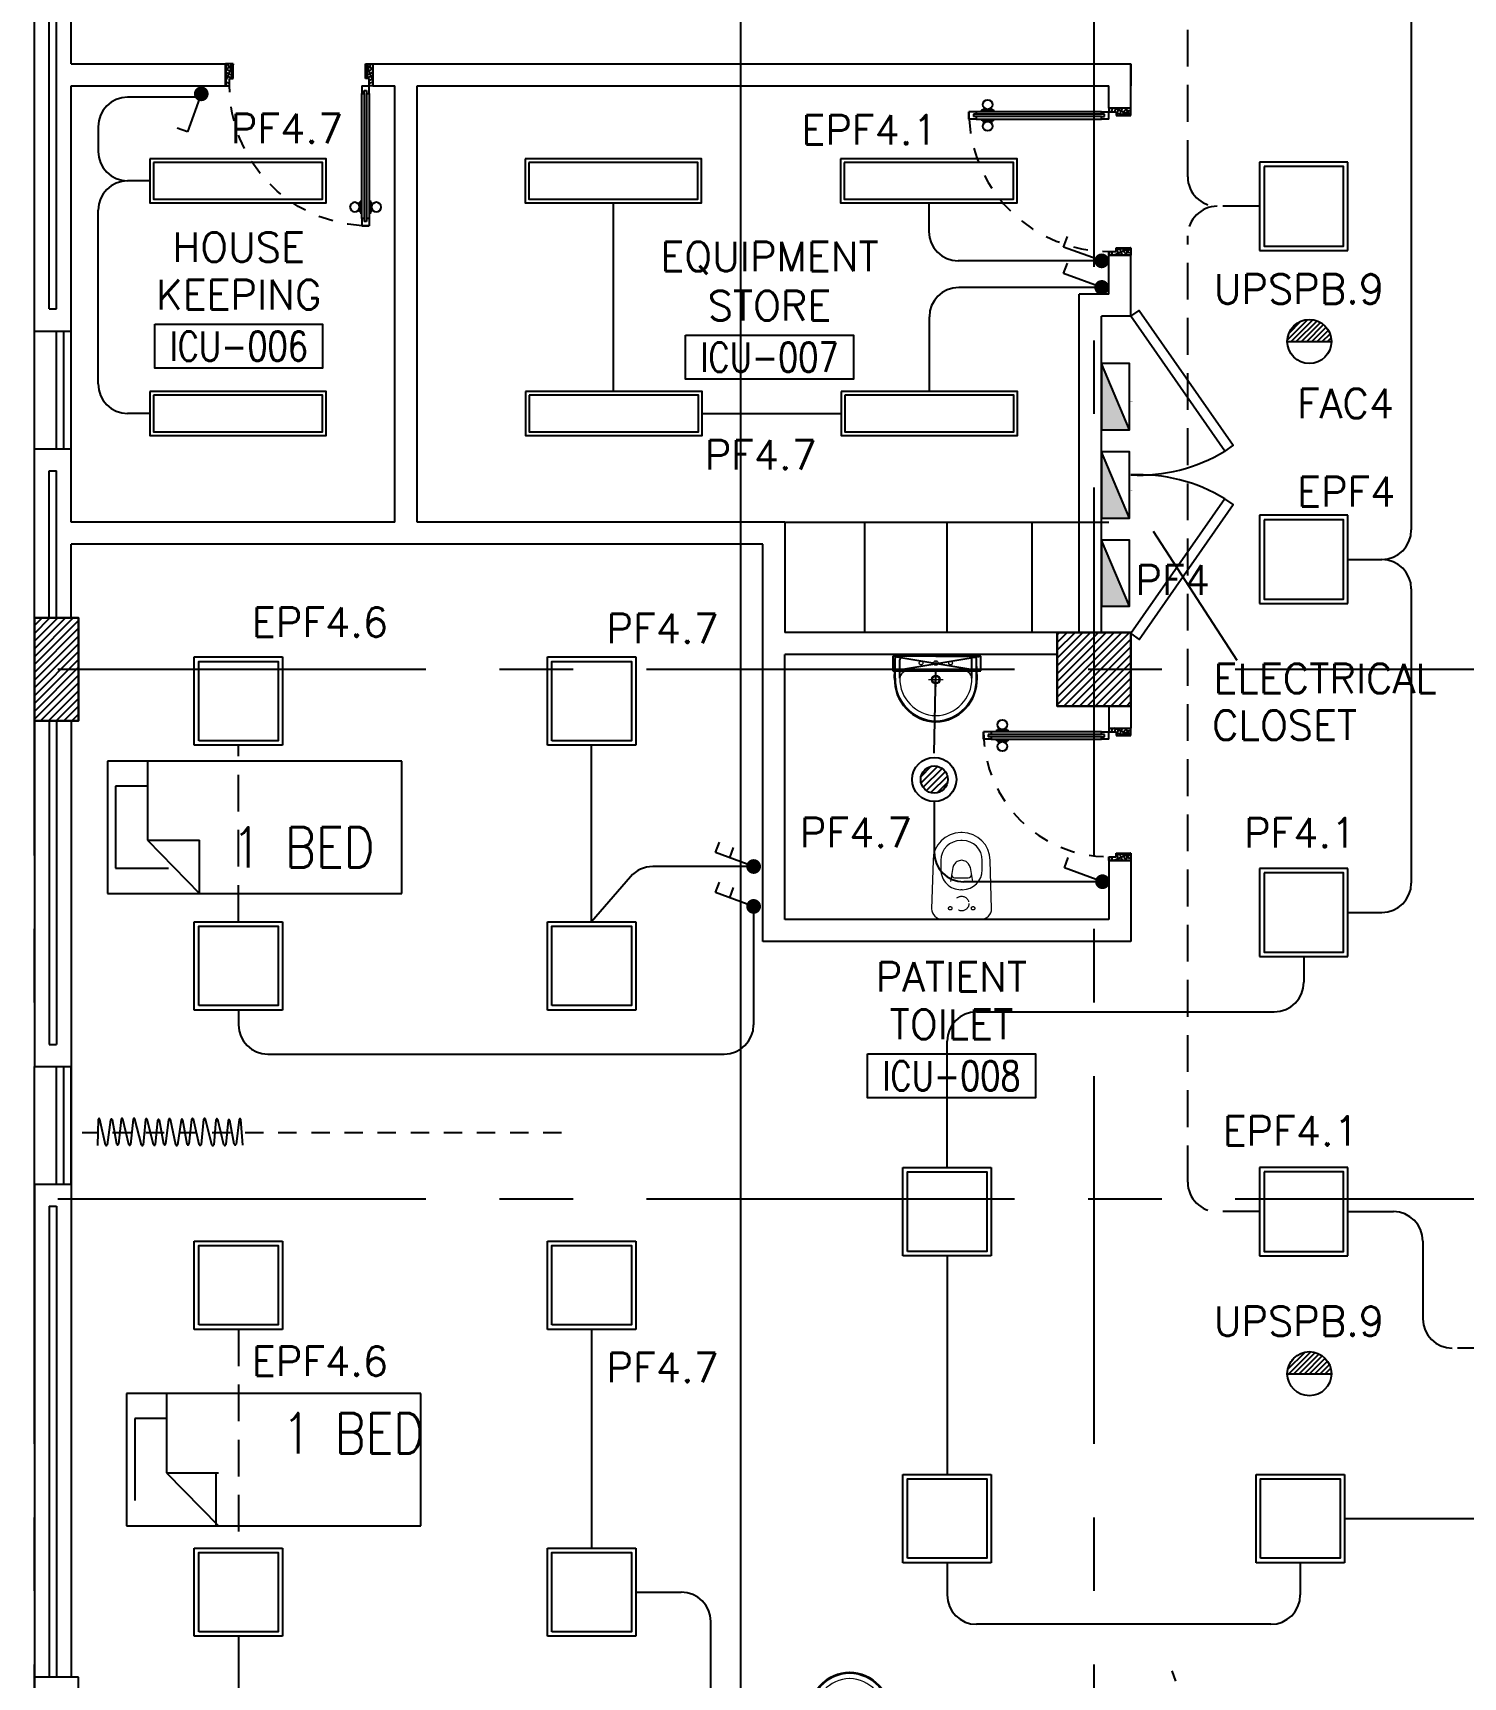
# Model space of a CAD drawing. Extents: x -0.3 to 91.9, y -1.1 to 78.4.
# Drawn here: x 52.18 to 61.9, y 13.3 to 24.48 of the extents above; entities that cross this region are included whole.
import ezdxf
from ezdxf.enums import TextEntityAlignment as Align

# ---------------------------------------------------------------- set-up
doc = ezdxf.new("R2010")
doc.units = 0
doc.header["$MEASUREMENT"] = 0
for name, pattern in [('CENTERX2', [4, 2.5, -0.5, 0.5, -0.5]), ('DASHED', [0.75, 0.5, -0.25]), ('HIDDEN', [0.375, 0.25, -0.125]), ('HIDDEN2', [0.1875, 0.125, -0.0625])]:
    doc.linetypes.add(name, pattern=pattern)
doc.layers.get('0').update_dxf_attribs({"linetype": 'CONTINUOUS'})
for name, color, linetype in [('A_CUBICLE_CURTAINS', 11, 'HIDDEN'), ('AXES', 11, 'CENTERX2'), ('COL', 11, 'CONTINUOUS'), ('COUNTER', 7, 'CONTINUOUS'), ('D_CURTAIN', 11, 'HIDDEN'), ('DOOR', 7, 'CONTINUOUS'), ('E-CLINE', 4, 'CONTINUOUS'), ('E-HLINE', 4, 'HIDDEN'), ('E-LITE', 4, 'CONTINUOUS'), ('E-PANELBX', 3, 'CONTINUOUS'), ('E-SWITCH', 4, 'CONTINUOUS'), ('E-TEXT', 4, 'CONTINUOUS'), ('E-TRXT', 4, 'CONTINUOUS'), ('E-WI', 6, 'CONTINUOUS'), ('EL-LITE', 4, 'CONTINUOUS'), ('FIX', 11, 'CONTINUOUS'), ('FUR', 11, 'CONTINUOUS'), ('HAT', 11, 'CONTINUOUS'), ('INSUL', 11, 'CONTINUOUS'), ('RM-BOX', 11, 'CONTINUOUS'), ('RM-NAME', 11, 'CONTINUOUS'), ('RM-NO', 11, 'CONTINUOUS'), ('RS20', 11, 'CONTINUOUS'), ('SUNI-FUR', 11, 'CONTINUOUS'), ('WALL', 11, 'CONTINUOUS'), ('WIN', 7, 'CONTINUOUS')]:
    doc.layers.add(name, color=color, linetype=linetype)
doc.styles.add('ROMANS', font='ROMANS.shx', dxfattribs={"width": 0.6})
doc.styles.add('RS20', font='ROMANS.shx', dxfattribs={"height": 0.2})

# ---------------------------------------------------------------- blocks, each defined once
blk = doc.blocks.new('*X135')
at = {"color": 0}
for p, q in [((80579, 132658), (81071, 133150)), ((80579, 132711), (81018, 133150)), ((80579, 132764), (80965, 133150)), ((80579, 132817), (80912, 133150)), ((80579, 132870), (80859, 133150)), ((80579, 132923), (80806, 133150)), ((80579, 132976), (80753, 133150)), ((80579, 133029), (80700, 133150)), ((80579, 133082), (80647, 133150)), ((80579, 133135), (80594, 133150)), ((80624, 132650), (81079, 133105)), ((80677, 132650), (81079, 133052)), ((80730, 132650), (81079, 132999)), ((80783, 132650), (81079, 132946)), ((80836, 132650), (81079, 132892)), ((80890, 132650), (81079, 132839)), ((80943, 132650), (81079, 132786)), ((80996, 132650), (81079, 132733)), ((81049, 132650), (81079, 132680))]:
    blk.add_line(p, q, dxfattribs=at)
blk = doc.blocks.new('COL50')
at = {"layer": 'COL'}
blk.add_lwpolyline([(-250, 250), (-250, -250), (250, -250), (250, 250)], close=True, dxfattribs=at)
blk = doc.blocks.new('C11')
at = {"layer": 'HAT'}
h = blk.add_hatch(dxfattribs=at)
h.set_pattern_fill('ANSI31', color=256, scale=300, style=0)
h.set_pattern_definition([(45, (-248556.182, -75061.005), (-26.5165043, 26.5165043), [])])
h.paths.add_polyline_path([(300, 700), (0, 700), (0, 350), (300, 350)])
h.paths.add_polyline_path([(300, 350), (0, 350), (0, 0), (300, 0)])
at = {"layer": 'COL'}
blk.add_lwpolyline([(300, 700), (300, 0), (0, 0), (0, 700)], close=True, dxfattribs=at)
blk = doc.blocks.new('DOOR90')
at = {"layer": 'DOOR', "color": 0, "linetype": 'ByBlock'}
for p, q in [((-150, 0), (-150, -25)), ((-150, 0), (0, 0)), ((0, -50), (0, 0)), ((-1000, -25), (-1000, -75)), ((-1000, -75), (-1000, -25)), ((-950, -25), (-1000, -25)), ((-950, -75), (-1000, -75)), ((-970, -42), (-970, -58)), ((-950, -42), (-970, -42)), ((-950, -58), (-970, -58)), ((-950, -25), (-950, -42)), ((-950, -58), (-950, -75)), ((-918, -25), (-918, -18)), ((-828, -18), (-918, -18)), ((-918, -75), (-918, -82)), ((-828, -82), (-918, -82)), ((-905, -18), (-905, -9)), ((-905, -9), (-840, -9)), ((-905, -18), (-840, -18)), ((-905, -82), (-905, -91)), ((-905, -82), (-840, -82)), ((-905, -91), (-840, -91)), ((-840, -18), (-840, -9)), ((-840, -82), (-840, -91)), ((-828, -25), (-828, -18)), ((-828, -75), (-828, -82)), ((-200, -42), (-200, -25)), ((-200, -25), (-150, -25)), ((-180, -42), (-200, -42)), ((-200, -75), (-200, -58)), ((-200, -58), (-180, -58)), ((-150, -75), (-200, -75)), ((-180, -58), (-180, -42)), ((-150, -75), (-150, -25)), ((-150, -25), (-100, -25)), ((-100, -25), (-100, -50)), ((-100, -50), (0, -50)), ((-150, -900), (-150, -875)), ((-150, -875), (-100, -875)), ((-100, -850), (0, -850)), ((-100, -875), (-100, -850)), ((0, -850), (0, -900)), ((0, -900), (-150, -900)), ((-150, -900), (0, -900))]:
    blk.add_line(p, q, dxfattribs=at)
at = {"layer": 'DOOR', "color": 9, "linetype": 'ByBlock'}
for p, q in [((0, -50), (-114, 0)), ((0, -50), (-40, 0)), ((0, -50), (-100, -37)), ((0, -850), (-114, -900)), ((0, -850), (-100, -863)), ((0, -850), (-40, -900))]:
    blk.add_line(p, q, dxfattribs=at)
at = {"layer": 'DOOR', "linetype": 'ByBlock'}
for p, q in [((-200, -25), (-950, -25)), ((-200, -42), (-950, -42)), ((-200, -58), (-950, -58)), ((-950, -75), (-200, -75))]:
    blk.add_line(p, q, dxfattribs=at)
at = {"layer": 'DOOR', "color": 0, "linetype": 'ByBlock'}
for centre in [(-873, 24), (-873, -124)]:
    blk.add_circle(centre, 32.4, dxfattribs=at)
at = {"layer": 'DOOR', "color": 9, "linetype": 'ByBlock'}
for centre, radius, start, end in [((0, -50), 154, 161.1053, 166.2858), ((0, -50), 134, 158.1598, 169.28), ((0, -50), 94.4, 148.0182, 180), ((0, -50), 74.4, 137.7764, 180), ((0, -50), 114, 154.0838, 167.3774), ((0, -50), 54.4, 113.2074, 180), ((0, -50), 34.4, 90, 180), ((0, -50), 14.4, 90, 180), ((0, -850), 154, 193.7142, 198.8947), ((0, -850), 134, 190.72, 201.8402), ((0, -850), 94.4, 180, 211.9818), ((0, -850), 74.4, 180, 222.2236), ((0, -850), 54.4, 180, 246.7926), ((0, -850), 34.4, 180, 270), ((0, -850), 14.4, 180, 270)]:
    blk.add_arc(centre, radius, start, end, dxfattribs=at)
at = {"layer": 'DOOR', "linetype": 'HIDDEN', "ltscale": 0.5}
blk.add_arc((-150, -25), 850, 180, 270, dxfattribs=at)
blk = doc.blocks.new('C')
at = {"layer": 'D_CURTAIN'}
for points in [[(0.2291, 0.0766), (0.2291, 0.0767, 0.848601), (0.2193, 0.0763), (0.2022, -0.0623, -0.855925), (0.1923, -0.0626), (0.1668, 0.0721, 0.866955), (0.1569, 0.0717), (0.1436, -0.065, -0.843142), (0.1338, -0.0657), (0.0985, 0.0766, 0.845318), (0.0887, 0.0759), (0.0756, -0.0662, -0.842227), (0.0658, -0.067), (0.0285, 0.0792, 0.837896), (0.0187, 0.0784), (0.004, -0.0645, -0.84563), (-0.0058, -0.0651), (-0.0396, 0.0782, 0.842014), (-0.0495, 0.0776), (-0.0651, -0.0627, -0.866148), (-0.0749, -0.063), (-0.0993, 0.0743, 0.854133), (-0.1092, 0.0741), (-0.1287, -0.0661, -0.838104), (-0.1385, -0.0665), (-0.1697, 0.0774, 0.84026), (-0.1795, 0.077), (-0.1827, -0.0714)], [(0.6386, -0.0681), (0.6279, 0.076, 0.848601), (0.6181, 0.0756), (0.601, -0.063, -0.855925), (0.5911, -0.0633), (0.5656, 0.0714, 0.866955), (0.5557, 0.0709), (0.5424, -0.0657, -0.843142), (0.5326, -0.0665), (0.4973, 0.0759, 0.845318), (0.4875, 0.0752), (0.4744, -0.0669, -0.842227), (0.4646, -0.0677), (0.4273, 0.0784, 0.837896), (0.4175, 0.0777), (0.4028, -0.0652, -0.84563), (0.393, -0.0659), (0.3592, 0.0775, 0.842014), (0.3493, 0.0769), (0.3338, -0.0634, -0.866148), (0.3239, -0.0637), (0.2995, 0.0735, 0.854133), (0.2896, 0.0734), (0.2701, -0.0669, -0.838104), (0.2603, -0.0672), (0.2291, 0.0767, 0.84026), (0.2193, 0.0763)]]:
    blk.add_lwpolyline(points, format="xyb", dxfattribs=at)
blk = doc.blocks.new('RM1')
at = {"layer": 'RM-BOX'}
blk.add_lwpolyline([(570, -200), (-570, -200), (-570, -500), (570, -500)], close=True, dxfattribs=at)
at = {"layer": 'RM-NAME', "style": 'ROMANS'}
for tag, p in [('ROOMNAME1', (0, 324)), ('ROOMNAME2', (0, 0))]:
    blk.add_attdef(tag, text='', height=200, dxfattribs=at).set_placement(p, align=Align.MIDDLE)
at = {"layer": 'RM-NO', "style": 'ROMANS', "width": 0.8}
blk.add_attdef('ROOMNO', text='', height=200, dxfattribs=at).set_placement((0, -350), align=Align.MIDDLE)
blk = doc.blocks.new('LAV1')
at = {"layer": 'FIX', "linetype": 'DASHED', "lineweight": 20, "ltscale": 0.05}
for p, q in [((0, 170), (0, 270)), ((0, 170), (0, 270)), ((50, 220), (-50, 220))]:
    blk.add_line(p, q, dxfattribs=at)
at = {"layer": 'FIX', "linetype": 'ByBlock', "ltscale": 0.3}
for p, q in [((-280, 210), (-275, 50)), ((-245, 210), (-245, 85)), ((245, 210), (245, 85)), ((280, 210), (275, 50)), ((0, 60), (-220, 60)), ((0, 60), (220, 60))]:
    blk.add_line(p, q, dxfattribs=at)
at = {"layer": 'FIX', "linetype": 'Continuous', "lineweight": 20}
for p, q in [((-275, 210), (-275, 50)), ((0, 155), (-181, 155)), ((0, 155), (181, 155)), ((275, 210), (275, 50)), ((0, 50), (-275, 50)), ((0, 50), (-252, 50)), ((0, 50), (252, 50)), ((0, 50), (275, 50))]:
    blk.add_line(p, q, dxfattribs=at)
at = {"layer": 'FIX', "lineweight": 20}
for p, q in [((0, 92), (0, 123)), ((16, 107), (-15, 107))]:
    blk.add_line(p, q, dxfattribs=at)
for centre, radius in [((0, 220), 29.5), ((0, 220), 22.5), ((0, 107), 15.5)]:
    blk.add_circle(centre, radius, dxfattribs=at)
at = {"layer": 'FIX', "linetype": 'HIDDEN', "lineweight": 20, "ltscale": 0.05}
for centre in [(-100, 107), (100, 107)]:
    blk.add_circle(centre, 12.4, dxfattribs=at)
at = {"layer": 'FIX', "linetype": 'ByBlock', "ltscale": 0.3}
for centre, radius, start, end in [((7, 220), 287, 91.3776, 182.0064), ((-7, 220), 287, 357.9936, 88.6224), ((-220, 85), 24.9, 179.7021, 269.9486), ((220, 85), 24.9, 270.0514, 0.2979)]:
    blk.add_arc(centre, radius, start, end, dxfattribs=at)
at = {"layer": 'FIX', "linetype": 'Continuous', "lineweight": 20}
for centre, radius, start, end in [((8, 217), 283, 91.6988, 181.351), ((8, 212), 253, 91.7328, 180.4884), ((-8, 217), 283, 358.649, 88.3012), ((-8, 212), 253, 359.5116, 88.2672), ((-179, 222), 66.9, 190.2006, 268.0786), ((179, 222), 66.9, 271.9214, 349.7994)]:
    blk.add_arc(centre, radius, start, end, dxfattribs=at)
blk = doc.blocks.new('WC1')
at = {"layer": 'FIX', "lineweight": 20}
for p, q in [((-210, 204), (-538, 194)), ((-475, 141), (-538, 141)), ((-727, 5), (-727, -5)), ((-674, 5), (-674, -5)), ((-534, 24), (-540, 0)), ((-540, 0), (-534, -24)), ((-395, 76), (-490, 60)), ((-339, 5), (-339, -5)), ((-490, -60), (-395, -76)), ((-538, -141), (-475, -141)), ((-538, -194), (-210, -204))]:
    blk.add_line(p, q, dxfattribs=at)
at = {"layer": 'FIX', "linetype": 'Continuous', "lineweight": 20}
blk.add_line((-420, -47), (-420, 45), dxfattribs=at)
at = {"layer": 'FIX', "lineweight": 20}
blk.add_lwpolyline([(-213, -204), (-210, -204, 0.414214), (-137, -131), (-137, 0), (-137, 131, 0.414214), (-210, 204)], format="xyb", dxfattribs=at)
at = {"layer": 'FIX', "linetype": 'HIDDEN2', "lineweight": 20, "ltscale": 0.3}
blk.add_circle((-245, 0), 49.8, dxfattribs=at)
at = {"layer": 'FIX', "linetype": 'HIDDEN', "lineweight": 20, "ltscale": 0.05}
for centre in [(-213, 78), (-213, -77)]:
    blk.add_circle(centre, 11.6, dxfattribs=at)
at = {"layer": 'FIX', "lineweight": 20}
for centre, radius, start, end in [((-538, 5), 189, 90, 180), ((-538, 5), 136, 90, 180), ((-475, 5), 136, 360, 90), ((-473, -7), 68.2, 128.9242, 152.8468), ((-464, -18), 82, 108.496, 128.9242), ((-538, -5), 189, 180, 270), ((-538, -5), 136, 180, 270), ((-473, 7), 68.2, 207.1532, 231.0758), ((-464, 18), 82, 231.0758, 251.504), ((-475, -5), 136, 270, 0)]:
    blk.add_arc(centre, radius, start, end, dxfattribs=at)
at = {"layer": 'FIX', "linetype": 'Continuous', "lineweight": 20}
for centre, start, end in [((-443, 46), 357.6662, 91.6121), ((-442, -46), 268.3879, 2.3338)]:
    blk.add_arc(centre, 22.3, start, end, dxfattribs=at)
blk = doc.blocks.new('DOOR-10')
at = {"layer": 'DOOR', "color": 0, "linetype": 'ByBlock'}
for p, q in [((-76, 1018), (-83, 1018)), ((-83, 928), (-83, 1018)), ((-26, 1100), (-76, 1100)), ((-76, 1100), (-26, 1100)), ((-76, 1050), (-76, 1100)), ((-59, 1050), (-76, 1050)), ((-43, 1070), (-59, 1070)), ((-59, 1050), (-59, 1070)), ((-43, 1050), (-43, 1070)), ((-26, 1050), (-43, 1050)), ((-26, 1050), (-26, 1100)), ((-26, 1018), (-18, 1018)), ((-18, 928), (-18, 1018)), ((-83, 1005), (-92, 1005)), ((-92, 1005), (-92, 940)), ((-83, 940), (-92, 940)), ((-83, 1005), (-83, 940)), ((-76, 928), (-83, 928)), ((-26, 928), (-18, 928)), ((-18, 1005), (-9, 1005)), ((-18, 1005), (-18, 940)), ((-18, 940), (-9, 940)), ((-9, 1005), (-9, 940)), ((-1001, 0), (-1001, 150)), ((-1001, 150), (-976, 150)), ((-1001, 150), (-1001, 0)), ((-976, 150), (-976, 100)), ((-76, 200), (-59, 200)), ((-76, 150), (-76, 200)), ((-76, 150), (-26, 150)), ((-59, 200), (-59, 180)), ((-59, 180), (-43, 180)), ((-43, 200), (-26, 200)), ((-43, 180), (-43, 200)), ((-26, 200), (-26, 150)), ((-1, 150), (-26, 150)), ((-26, 150), (-26, 100)), ((-951, 0), (-1001, 0)), ((-976, 100), (-951, 100)), ((-951, 100), (-951, 0)), ((-51, 100), (-51, 0)), ((-26, 100), (-51, 100)), ((-51, 0), (-1, 0))]:
    blk.add_line(p, q, dxfattribs=at)
at = {"layer": 'DOOR', "linetype": 'ByBlock'}
for p, q in [((-76, 1050), (-76, 200)), ((-59, 200), (-59, 1050)), ((-43, 200), (-43, 1050)), ((-26, 200), (-26, 1050))]:
    blk.add_line(p, q, dxfattribs=at)
at = {"layer": 'DOOR', "color": 9, "linetype": 'ByBlock'}
for p, q in [((-951, 0), (-1001, 114)), ((-51, 0), (-1, 114)), ((-1, 0), (-1, 150)), ((-951, 0), (-1001, 40)), ((-951, 0), (-964, 100)), ((-51, 0), (-37, 100)), ((-51, 0), (-1, 40))]:
    blk.add_line(p, q, dxfattribs=at)
at = {"layer": 'DOOR', "color": 0, "linetype": 'ByBlock'}
for centre in [(-124, 973), (23, 973)]:
    blk.add_circle(centre, 32.4, dxfattribs=at)
at = {"layer": 'DOOR', "linetype": 'HIDDEN', "ltscale": 0.5}
blk.add_arc((-23, 149), 952, 93.1482, 179.9482, dxfattribs=at)
at = {"layer": 'DOOR', "color": 9, "linetype": 'ByBlock'}
for centre, radius, start, end in [((-951, 0), 154, 103.7142, 108.8947), ((-951, 0), 134, 100.72, 111.8402), ((-51, 0), 134, 68.1598, 79.28), ((-51, 0), 154, 71.1053, 76.2858), ((-951, 0), 94.4, 90, 121.9818), ((-951, 0), 74.4, 90, 132.2236), ((-951, 0), 54.4, 90, 156.7926), ((-951, 0), 34.4, 90, 180), ((-951, 0), 14.4, 90, 180), ((-51, 0), 94.4, 58.0182, 90), ((-51, 0), 74.4, 47.7764, 90), ((-51, 0), 54.4, 23.2074, 90), ((-51, 0), 34.4, 0, 90), ((-51, 0), 14.4, 0, 90), ((-51, 0), 114, 64.0838, 77.3774)]:
    blk.add_arc(centre, radius, start, end, dxfattribs=at)
blk = doc.blocks.new('L42')
at = {"layer": 'E-LITE'}
for p, q in [((0.3, 0.3), (-0.3, 0.3)), ((-0.3, 0.3), (-0.3, -0.3)), ((0.3, -0.3), (0.3, 0.3)), ((-0.3, -0.3), (0.3, -0.3))]:
    blk.add_line(p, q, dxfattribs=at)
at = {"layer": 'E-LITE', "color": 8}
blk.add_lwpolyline([(-0.27, 0.27), (-0.27, -0.27), (0.27, -0.27), (0.27, 0.27)], close=True, dxfattribs=at)
blk = doc.blocks.new('*X59')
at = {"color": 0}
for p, q in [((21548.527, 18540.142), (21548.801, 18540.415)), ((21548.529, 18539.966), (21548.977, 18540.414)), ((21548.584, 18539.845), (21549.098, 18540.359)), ((21548.672, 18539.756), (21549.187, 18540.271)), ((21548.793, 18539.7), (21549.243, 18540.15)), ((21548.966, 18539.696), (21549.246, 18539.977))]:
    blk.add_line(p, q, dxfattribs=at)
blk = doc.blocks.new('SPOT')
at = {"layer": 'E-LITE'}
for radius in [0.6, 0.369]:
    blk.add_circle((0, 0), radius, dxfattribs=at)
at = {"layer": 'E-LITE', "color": 8}
blk.add_blockref('*X59', (-21548.886, -18540.056), dxfattribs=at)
blk = doc.blocks.new('MR20')
at = {"layer": 'E-LITE'}
for p, q in [((-300, 100), (-300, 0)), ((-300, 100), (-300, 0)), ((-300, 0), (300, 0)), ((-300, 0), (300, 0)), ((-300, 0), (300, 0)), ((-300, 0), (-300, 0)), ((300, 0), (300, 100)), ((300, 0), (300, 100)), ((300, 0), (300, 0))]:
    blk.add_line(p, q, dxfattribs=at)
at = {"layer": 'E-LITE', "color": 3}
blk.add_line((300, 100), (-300, 100), dxfattribs=at)
at = {"layer": 'E-LITE', "color": 8}
for p, q in [((300, 0), (-300, 100)), ((300, 100), (-300, 0))]:
    blk.add_line(p, q, dxfattribs=at)
blk = doc.blocks.new('E-PBX')
at = {"layer": 'E-PANELBX'}
h = blk.add_hatch(color=256, dxfattribs=at)
h.paths.add_polyline_path([(34, 190), (-225, 190), (34, 81)])
h.paths.add_polyline_path([(225, 190), (34, 190), (34, 81), (225, 0)])
blk.add_line((225, 0), (-225, 190), dxfattribs=at)
blk.add_lwpolyline([(-225, 190), (225, 190), (225, 0), (-225, 0)], close=True, dxfattribs=at)
blk = doc.blocks.new('EL')
at = {"layer": 'EL-LITE'}
h = blk.add_hatch(dxfattribs=at)
h.set_pattern_fill('ANSI31', color=4, scale=0.2, style=0)
h.set_pattern_definition([(45, (587.071197, 567.777136), (-0.0176776695, 0.0176776695), [])])
h.paths.add_polyline_path([(0.15, 0, 1), (-0.15, 0)])
at = {"layer": 'EL-LITE', "color": 4}
blk.add_line((-0.15, 0), (0.15, 0), dxfattribs=at)
blk.add_circle((0, 0), 0.15, dxfattribs=at)
blk = doc.blocks.new('L24')
at = {"color": 4}
blk.add_lwpolyline([(-0.6, 0.15), (-0.6, -0.15), (0.6, -0.15), (0.6, 0.15)], close=True, dxfattribs=at)
at = {"layer": 'E-LITE', "color": 8}
blk.add_lwpolyline([(-0.575, 0.125), (-0.575, -0.125), (0.575, -0.125), (0.575, 0.125)], close=True, dxfattribs=at)

msp = doc.modelspace()

# ---------------------------------------------------------------- linework, layer by layer
at = {"color": 0, "linetype": 'ByBlock', "ltscale": 0.3}
msp.add_line((58.2709, 22.1895), (58.2709, 22.1895), dxfattribs=at)
at = {"layer": 'A_CUBICLE_CURTAINS', "ltscale": 0.5}
msp.add_line((55.772, 17), (52.5148, 17), dxfattribs=at)
at = {"layer": 'AXES'}
for p, q in [((59.39, -1.1143), (59.39, 77.6984)), ((52.19, -1.1143), (52.19, 77.3484)), ((0.35, 20.15), (68.39, 20.15)), ((0.35, 16.55), (68.39, 16.55))]:
    msp.add_line(p, q, dxfattribs=at)
at = {"layer": 'COUNTER', "linetype": 'ByBlock'}
for p, q in [((57.29, 21.15), (59.49, 21.15)), ((57.831, 21.15), (57.831, 20.4)), ((58.39, 21.15), (58.39, 20.4)), ((58.9672, 21.15), (58.9672, 20.4))]:
    msp.add_line(p, q, dxfattribs=at)
at = {"layer": 'E-CLINE', "color": 4}
for p, q in [((61.5457, 25.4972), (61.5457, 21.0972)), ((52.9736, 23.4706), (52.8238, 23.4706)), ((52.9736, 21.8895), (52.8238, 21.8895)), ((61.5457, 20.6972), (61.5457, 18.6972)), ((58.3045, 19.581), (58.3155, 20.13)), ((55.9765, 18.434), (55.9765, 19.634)), ((61.115, 18.4972), (61.3457, 18.4972)), ((60.815, 18.1972), (60.815, 18.0225)), ((58.5915, 17.8225), (60.615, 17.8225)), ((58.3915, 16.7637), (58.3915, 17.6225)), ((58.3915, 16.1637), (58.3915, 14.6775)), ((55.9765, 15.6637), (55.9765, 14.1775)), ((58.3915, 14.0775), (58.3915, 13.8589)), ((60.5915, 13.6589), (58.5915, 13.6589))]:
    msp.add_line(p, q, dxfattribs=at)
at = {"layer": 'E-CLINE', "color": 4, "linetype": 'ByBlock'}
for p, q in [((53.3154, 24.0382), (52.8238, 24.0382)), ((52.6238, 23.8382), (52.6238, 23.6706)), ((52.6238, 22.0895), (52.6238, 23.2706)), ((56.1238, 23.3206), (56.1238, 22.0395)), ((58.2673, 23.3206), (58.2673, 23.1265)), ((59.442, 22.9265), (58.4673, 22.9265)), ((59.442, 22.7459), (58.4709, 22.7459)), ((58.2709, 22.0395), (58.2709, 22.5459)), ((56.7275, 21.8895), (57.6709, 21.8895)), ((61.115, 20.8972), (61.3457, 20.8972)), ((60.7915, 14.0775), (60.7915, 13.8589))]:
    msp.add_line(p, q, dxfattribs=at)
for centre, start, end in [((52.8238, 23.8382), 90, 180), ((52.8238, 23.6706), 180, 270), ((52.8238, 23.2706), 90, 180), ((58.4673, 23.1265), 180, 270), ((58.4709, 22.5459), 90, 180), ((52.8238, 22.0895), 180, 270), ((61.3457, 21.0972), 270, 0), ((61.3457, 20.6972), 90, 90), ((61.3457, 20.6972), 0, 90), ((60.5915, 13.8589), 270, 0)]:
    msp.add_arc(centre, 0.2, start, end, dxfattribs=at)
at = {"layer": 'E-CLINE', "color": 4}
for centre, start, end in [((61.3457, 18.6972), 270, 0), ((60.615, 18.0225), 270, 0), ((58.5915, 17.6225), 90, 180), ((58.5915, 13.8589), 180, 270)]:
    msp.add_arc(centre, 0.2, start, end, dxfattribs=at)
at = {"layer": 'E-HLINE', "color": 4}
for p, q in [((60.0265, 23.4972), (60.0265, 25.7343)), ((60.515, 23.2972), (60.2265, 23.2972)), ((60.0265, 16.6637), (60.0265, 23.0972)), ((53.5765, 18.434), (53.5765, 19.634)), ((60.515, 16.4637), (60.2265, 16.4637)), ((53.5765, 15.6637), (53.5765, 14.1775)), ((62.1103, 15.5358), (61.8244, 15.5358))]:
    msp.add_line(p, q, dxfattribs=at)
for centre, start, end in [((60.2265, 23.4972), 180, 270), ((60.2265, 23.0972), 90, 180), ((60.2265, 16.6637), 180, 270)]:
    msp.add_arc(centre, 0.2, start, end, dxfattribs=at)
at = {"layer": 'E-SWITCH', "color": 4}
for p, q in [((53.3239, 24.0617), (53.2299, 23.8032)), ((53.2299, 23.8032), (53.1594, 23.8289)), ((59.1836, 23.0205), (59.2092, 23.091)), ((59.442, 22.9265), (59.1836, 23.0205)), ((59.1836, 22.84), (59.2092, 22.9104)), ((59.442, 22.7459), (59.1836, 22.84)), ((58.3045, 19.251), (58.3045, 18.9065)), ((56.8186, 18.9039), (56.8443, 18.9744)), ((57.077, 18.8098), (56.8186, 18.9039)), ((56.9157, 18.8686), (56.9413, 18.939)), ((57.077, 18.8098), (56.3916, 18.8098)), ((59.1888, 18.8006), (59.2145, 18.8711)), ((59.4472, 18.7065), (59.1888, 18.8006)), ((56.2401, 18.7403), (55.9765, 18.434)), ((56.8186, 18.6325), (56.8443, 18.703)), ((56.9157, 18.5972), (56.9413, 18.6677)), ((59.4222, 18.7065), (58.5045, 18.7065)), ((57.077, 18.5385), (56.8186, 18.6325)), ((57.077, 18.5385), (57.077, 17.734)), ((53.5765, 17.834), (53.5765, 17.734)), ((53.7765, 17.534), (56.877, 17.534)), ((61.115, 16.4637), (61.4244, 16.4637)), ((61.6244, 16.2637), (61.6244, 15.7358)), ((61.0915, 14.3775), (62.3615, 14.3775)), ((56.2765, 13.8775), (56.5855, 13.8775)), ((56.7855, 12.9365), (56.7855, 13.6775)), ((53.5765, 13.5775), (53.5765, 13.1115)), ((59.9456, 13.273), (59.9199, 13.3435))]:
    msp.add_line(p, q, dxfattribs=at)
at = {"layer": 'E-SWITCH', "color": 4, "const_width": 0.05}
for points in [[(53.3239, 24.0867, 1), (53.3239, 24.0367, 1)], [(59.467, 22.9265, 1), (59.417, 22.9265, 1)], [(59.467, 22.7459, 1), (59.417, 22.7459, 1)], [(57.102, 18.8098, 1), (57.052, 18.8098, 1)], [(59.4722, 18.7065, 1), (59.4222, 18.7065, 1)], [(57.102, 18.5385, 1), (57.052, 18.5385, 1)]]:
    msp.add_lwpolyline(points, format="xyb", close=True, dxfattribs=at)
at = {"layer": 'E-SWITCH', "color": 4}
for centre, start, end in [((58.5045, 18.9065), 180, 270), ((56.3916, 18.6098), 90, 139.28427), ((53.7765, 17.734), 180, 270), ((56.877, 17.734), 270, 0), ((61.4244, 16.2637), 0, 90), ((61.8244, 15.7358), 180, 270), ((56.5855, 13.6775), 0, 90)]:
    msp.add_arc(centre, 0.2, start, end, dxfattribs=at)
at = {"layer": 'E-TEXT', "color": 7}
msp.add_line((60.3625, 20.2105), (59.7951, 21.0867), dxfattribs=at)
at = {"layer": 'E-WI', "color": 4}
for points in [[(59.6438, 21.9664, 0, 0.1162, 0), (59.876, 21.9565, 0, 0, 0), (59.9474, 21.9526, 0, 0, 0), (60.6117, 21.9506, 0, 0, 0)], [(59.6438, 21.3664, 0, 0.1162, 0), (59.876, 21.3565, 0, 0, 0), (59.9474, 21.3526, 0, 0, 0), (60.6117, 21.3506, 0, 0, 0)]]:
    msp.add_lwpolyline(points, format="xyseb", dxfattribs=at)
at = {"layer": 'FUR'}
for p, q in [((54.6864, 19.5265), (52.6864, 19.5265)), ((52.6864, 19.5265), (52.6864, 18.6265)), ((52.9581, 19.5265), (52.9581, 18.9877)), ((54.6864, 18.6265), (54.6864, 19.5265)), ((52.7419, 19.3566), (52.7419, 18.7987)), ((52.9581, 19.3566), (52.7419, 19.3566)), ((52.9581, 18.9877), (53.3115, 18.9877)), ((52.9581, 18.9877), (53.3115, 18.6265)), ((53.3115, 18.6265), (53.3115, 18.9877)), ((52.7419, 18.7987), (53.1016, 18.7987)), ((52.6864, 18.6265), (54.6864, 18.6265)), ((54.8161, 15.2284), (52.8161, 15.2284)), ((52.8161, 15.2284), (52.8161, 14.3284)), ((53.0877, 15.2284), (53.0877, 14.6895)), ((54.8161, 14.3284), (54.8161, 15.2284)), ((52.8715, 15.0585), (52.8715, 14.5006)), ((53.0877, 15.0585), (52.8715, 15.0585)), ((53.0877, 14.6895), (53.4411, 14.6895)), ((53.0877, 14.6895), (53.4411, 14.3284)), ((53.4261, 14.3284), (53.4261, 14.6895)), ((52.8161, 14.3284), (54.8161, 14.3284))]:
    msp.add_line(p, q, dxfattribs=at)
at = {"layer": 'INSUL'}
for p, q in [((52.29, 22.5994), (52.29, 24.8182)), ((52.34, 22.5994), (52.34, 24.8182)), ((52.29, 22.5994), (52.34, 22.5994)), ((52.29, 20.5), (52.29, 21.4994)), ((52.29, 21.4994), (52.34, 21.4994)), ((52.34, 20.5), (52.34, 21.4994)), ((52.29, 19.8), (52.29, 17.6)), ((52.34, 19.8), (52.34, 17.6)), ((52.29, 17.6), (52.34, 17.6)), ((52.29, 16.5), (52.29, 13.3)), ((52.29, 16.5), (52.34, 16.5)), ((52.34, 16.5), (52.34, 13.3))]:
    msp.add_line(p, q, dxfattribs=at)
at = {"layer": 'SUNI-FUR', "linetype": 'Continuous'}
msp.add_line((56.99, 5.75), (56.99, 64.57), dxfattribs=at)
at = {"layer": 'WALL'}
for p, q in [((52.19, 22.4494), (52.19, 24.9682)), ((52.44, 24.265), (52.44, 24.9682)), ((59.64, 23.965), (59.64, 24.265)), ((52.44, 22.4494), (52.44, 24.115)), ((54.64, 21.15), (54.64, 24.115)), ((54.79, 21.15), (54.79, 24.115)), ((59.49, 23.965), (59.49, 24.115)), ((59.49, 22.7), (59.49, 22.965)), ((59.64, 22.55), (59.64, 22.965)), ((59.29, 20.4), (59.29, 22.7)), ((59.44, 20.4), (59.44, 22.55)), ((52.19, 22.4494), (52.44, 22.4494)), ((52.19, 20.5), (52.19, 21.6494)), ((52.19, 21.6494), (52.44, 21.6494)), ((52.44, 21.15), (52.44, 21.6494)), ((52.44, 20.5), (52.44, 21)), ((59.49, 19.9), (59.49, 19.75)), ((59.64, 19.9), (59.64, 19.75)), ((52.19, 19.8), (52.19, 17.45)), ((52.44, 19.8), (52.44, 17.45)), ((59.49, 19.75), (59.64, 19.75)), ((59.49, 18.85), (59.64, 18.85)), ((59.49, 18.85), (59.49, 18.45)), ((59.64, 18.85), (59.64, 18.3)), ((52.19, 17.45), (52.44, 17.45)), ((52.19, 16.65), (52.19, 13.3)), ((52.19, 16.65), (52.44, 16.65)), ((52.44, 16.65), (52.44, 13.3))]:
    msp.add_line(p, q, dxfattribs=at)
at = {"layer": 'WALL', "linetype": 'ByBlock'}
for p, q in [((52.44, 24.265), (53.49, 24.265)), ((53.49, 24.265), (53.49, 24.115)), ((54.49, 24.265), (54.49, 24.115)), ((54.49, 24.265), (59.64, 24.265)), ((59.64, 24.265), (59.64, 24.115)), ((52.44, 24.115), (53.49, 24.115)), ((54.49, 24.115), (54.64, 24.115)), ((54.79, 24.115), (59.49, 24.115)), ((59.64, 23.965), (59.49, 23.965)), ((59.64, 22.965), (59.49, 22.965)), ((59.49, 22.7), (59.29, 22.7)), ((59.64, 22.55), (59.44, 22.55)), ((54.64, 21.15), (52.44, 21.15)), ((57.29, 21.15), (54.79, 21.15)), ((57.29, 21.15), (57.29, 20.4)), ((57.14, 21), (52.44, 21)), ((57.14, 18.3), (57.14, 21)), ((59.14, 20.4), (57.29, 20.4)), ((59.14, 20.25), (57.29, 20.25)), ((57.29, 18.45), (57.29, 20.25)), ((52.44, 18.65), (52.44, 13.3)), ((59.49, 18.45), (57.29, 18.45)), ((59.64, 18.3), (57.14, 18.3))]:
    msp.add_line(p, q, dxfattribs=at)
at = {"layer": 'WALL'}
for points in [[(59.64, 22.55), (59.696, 22.589), (60.3345, 21.6726), (60.2786, 21.6336)], [(59.64, 20.3928), (59.696, 20.3538), (60.3345, 21.2702), (60.2786, 21.3092)]]:
    msp.add_lwpolyline(points, close=True, dxfattribs=at)
at = {"layer": 'WALL', "linetype": 'ByBlock', "ltscale": 0.3}
for points in [[(52.19, 19.8), (52.49, 19.8), (52.49, 20.5), (52.19, 20.5)], [(59.14, 20.4), (59.64, 20.4), (59.64, 19.9), (59.14, 19.9)], [(52.49, 13.3), (52.19, 13.3), (52.19, 12.6), (52.49, 12.6)]]:
    msp.add_lwpolyline(points, close=True, dxfattribs=at)
at = {"layer": 'WALL'}
for centre, start, end in [((59.696, 22.589), 267.13243, 301.37409), ((59.696, 20.3538), 58.62591, 92.86757)]:
    msp.add_arc(centre, 1.119, start, end, dxfattribs=at)
at = {"layer": 'WIN'}
for p, q in [((52.19, 21.6494), (52.19, 22.4494)), ((52.34, 21.6494), (52.34, 22.4494)), ((52.39, 21.6494), (52.39, 22.4494)), ((52.44, 21.6494), (52.44, 22.4494)), ((52.19, 16.65), (52.19, 17.45)), ((52.34, 16.65), (52.34, 17.45)), ((52.39, 16.65), (52.39, 17.45)), ((52.44, 16.65), (52.44, 17.45))]:
    msp.add_line(p, q, dxfattribs=at)

# ---------------------------------------------------------------- block references
at = {"layer": 'COL', "linetype": 'ByBlock', "xscale": 0.0009999999892897904, "yscale": 0.000999999996565748, "zscale": 0.001}
msp.add_blockref('C11', (52.19, 19.8), dxfattribs=at)
at = {"layer": 'COL', "xscale": 0.0009999999892897904, "yscale": 0.000999999996565748, "zscale": 0.001}
msp.add_blockref('COL50', (59.39, 20.15), dxfattribs=at)
at = {"layer": 'D_CURTAIN', "ltscale": 2, "xscale": 1.200000000011642, "yscale": 1.19999999999709, "zscale": 1.2}
msp.add_blockref('C', (52.8391, 16.9984), dxfattribs=at)
at = {"layer": 'DOOR', "color": 0, "linetype": 'ByBlock', "ltscale": 0.3, "yscale": 0.000999999996565748, "zscale": 0.001}
for p, xscale, rotation in [((54.4907, 24.265), -0.0009999999892897904, 180), ((59.64, 23.9657), 0.000999999996565748, 90)]:
    msp.add_blockref('DOOR-10', p, dxfattribs=dict(at, xscale=xscale, rotation=rotation))
at = {"layer": 'DOOR', "color": 0, "linetype": 'ByBlock', "xscale": 0.0009999999892897904, "yscale": 0.000999999996565748, "zscale": 0.001}
msp.add_blockref('DOOR90', (59.64, 19.75), dxfattribs=at)
at = {"layer": 'E-LITE'}
for name, p in [('L24', (53.5736, 23.4706)), ('L24', (56.1238, 23.4706)), ('L24', (58.2673, 23.4706)), ('L42', (60.815, 23.2972)), ('EL', (60.853, 22.3784)), ('L24', (53.5736, 21.8895)), ('L24', (56.1275, 21.8895)), ('L24', (58.2709, 21.8895)), ('L42', (60.815, 20.8972)), ('L42', (60.815, 18.4972)), ('L42', (60.815, 16.4637)), ('EL', (60.853, 15.3623))]:
    msp.add_blockref(name, p, dxfattribs=at)
at = {"layer": 'E-LITE', "xscale": -1, "rotation": 180}
for p in [(53.5765, 19.934), (55.9765, 19.934), (53.5765, 18.134), (55.9765, 18.134), (58.3915, 16.4637), (53.5765, 15.9637), (55.9765, 15.9637), (58.3915, 14.3775), (60.7915, 14.3775), (53.5765, 13.8775), (55.9765, 13.8775)]:
    msp.add_blockref('L42', p, dxfattribs=at)
at = {"layer": 'E-LITE', "xscale": 0.0009999999892897904, "yscale": 0.0009999999892897904, "zscale": 0.001, "rotation": 180}
msp.add_blockref('MR20', (58.3219, 20.2403), dxfattribs=at)
at = {"layer": 'E-LITE', "xscale": 0.25, "yscale": 0.25, "zscale": 0.25}
msp.add_blockref('SPOT', (58.3045, 19.401), dxfattribs=at)
at = {"layer": 'E-PANELBX', "xscale": -0.0009999999892897904, "yscale": 0.0009999999892897904, "zscale": 0.001, "rotation": 90}
for p in [(59.63, 22.0033), (59.63, 21.4033), (59.63, 20.8033)]:
    msp.add_blockref('E-PBX', p, dxfattribs=at)
at = {"layer": 'FIX', "yscale": 0.000999999996565748, "zscale": 0.001}
for name, p, xscale, rotation in [('LAV1', (58.315, 20.3), 0.0009999999892897904, 180), ('WC1', (58.49, 18.313), 0.000999999996565748, 270)]:
    msp.add_blockref(name, p, dxfattribs=dict(at, xscale=xscale, rotation=rotation))
at = {"layer": 'FIX', "xscale": 0.0009999999892897904, "yscale": 0.000999999996565748, "zscale": 0.001}
msp.add_blockref('LAV1', (57.7295, 12.8249), dxfattribs=at)
at = {"layer": 'HAT', "xscale": 0.0009999999892897904, "yscale": 0.000999999996565748, "zscale": 0.001}
msp.add_blockref('*X135', (-21.4392, -112.7497), dxfattribs=at)
at = {"layer": 'RM-NAME'}
ref = msp.add_blockref('RM1', (53.5788, 22.6965), dxfattribs=dict(at, xscale=-0.0009999999892897904, yscale=0.000999999996565748, zscale=0.001))
ref.add_attrib('ROOMNO', 'ICU-006', dxfattribs={"layer": 'RM-NO', "height": 0.2, "style": 'ROMANS', "width": 0.8}).set_placement((53.5788, 22.3465), align=Align.MIDDLE)
ref.add_attrib('ROOMNAME2', 'KEEPING', dxfattribs={"height": 0.2, "style": 'ROMANS'}).set_placement((53.5788, 22.6965), align=Align.MIDDLE)
ref.add_attrib('ROOMNAME1', 'HOUSE', dxfattribs={"height": 0.2, "style": 'ROMANS'}).set_placement((53.5788, 23.0203), align=Align.MIDDLE)
ref = msp.add_blockref('RM1', (57.185, 22.622), dxfattribs=dict(at, xscale=-0.0009999999892897904, yscale=0.000999999996565748, zscale=0.001))
ref.add_attrib('ROOMNO', 'ICU-007', dxfattribs={"layer": 'RM-NO', "height": 0.2, "style": 'ROMANS', "width": 0.8}).set_placement((57.185, 22.272), align=Align.MIDDLE)
ref.add_attrib('ROOMNAME2', 'STORE', dxfattribs={"height": 0.2, "style": 'ROMANS'}).set_placement((57.185, 22.622), align=Align.MIDDLE)
ref.add_attrib('ROOMNAME1', 'EQUIPMENT', dxfattribs={"height": 0.2, "style": 'ROMANS'}).set_placement((57.185, 22.9458), align=Align.MIDDLE)
ref = msp.add_blockref('RM1', (58.4216, 17.7369), dxfattribs=dict(at, xscale=-0.0009999999892897904, yscale=0.000999999996565748, zscale=0.001))
ref.add_attrib('ROOMNO', 'ICU-008', dxfattribs={"layer": 'RM-NO', "height": 0.2, "style": 'ROMANS', "width": 0.8}).set_placement((58.4216, 17.3869), align=Align.MIDDLE)
ref.add_attrib('ROOMNAME2', 'TOILET', dxfattribs={"height": 0.2, "style": 'ROMANS'}).set_placement((58.4216, 17.7369), align=Align.MIDDLE)
ref.add_attrib('ROOMNAME1', 'PATIENT', dxfattribs={"height": 0.2, "style": 'ROMANS'}).set_placement((58.4216, 18.0607), align=Align.MIDDLE)

# ---------------------------------------------------------------- texts
at = {"layer": 'E-HLINE', "color": 4, "style": 'ROMANS'}
for s, p in [('FAC4', (60.7691, 21.8573)), ('EPF4', (60.7691, 21.2573)), ('PF4', (59.672, 20.6573))]:
    msp.add_text(s, height=0.2, dxfattribs=at).set_placement(p)
at = {"layer": 'E-TEXT', "color": 4, "style": 'ROMANS'}
for s, p in [('PF4.7', (53.5252, 23.7268)), ('EPF4.1', (57.4018, 23.7174)), ('PF4.7', (56.7442, 21.5083)), ('EPF4.6', (53.6678, 20.3708)), ('PF4.7', (56.0777, 20.3281)), ('ELECTRICAL', (60.2016, 19.9877)), ('CLOSET', (60.1923, 19.6703)), ('PF4.7', (57.3915, 18.9406)), ('PF4.1', (60.4091, 18.939)), ('EPF4.1', (60.2637, 16.9128)), ('EPF4.6', (53.6678, 15.3471)), ('PF4.7', (56.0777, 15.3044))]:
    msp.add_text(s, height=0.2, dxfattribs=at).set_placement(p)
at = {"layer": 'E-TRXT', "color": 4, "style": 'ROMANS'}
for p in [(60.2034, 22.6353), (60.2034, 15.6191)]:
    msp.add_text('UPSPB.9', height=0.2, dxfattribs=at).set_placement(p)
at = {"layer": 'RS20', "style": 'RS20', "width": 0.85}
for p in [(54.0175, 18.9403), (54.3557, 14.9578)]:
    msp.add_text('1 BED', height=0.2736, dxfattribs=at).set_placement(p, align=Align.MIDDLE)

doc.saveas('drawing.dxf')
